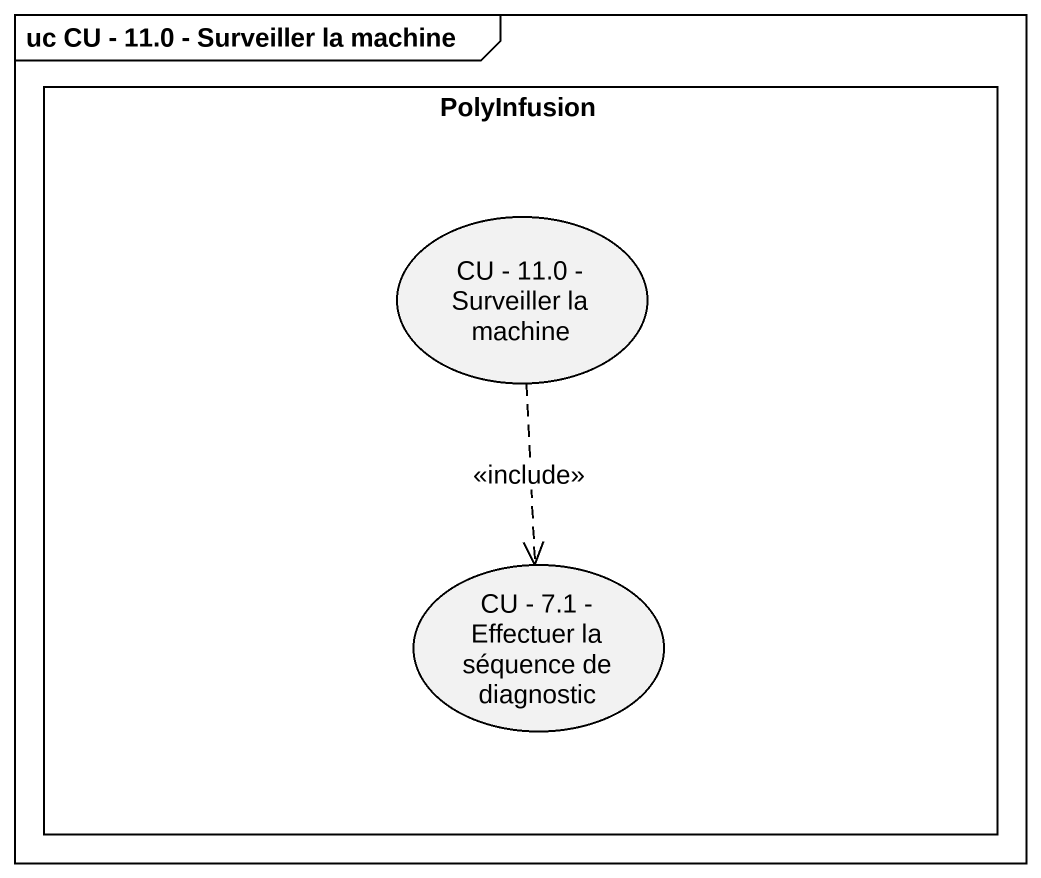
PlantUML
@startuml
mainframe uc CU - 11.0 - Surveiller la machine
rectangle PolyInfusion {
  usecase "CU - 11.0 - Surveiller la machine" as CU_11_0_Surveiller_la
  usecase "CU - 7.1 - Effectuer la séquence de diagnostic" as CU_7_1_Effectuer_la
}
CU_11_0_Surveiller_la ..> CU_7_1_Effectuer_la : <<include>>
@enduml
